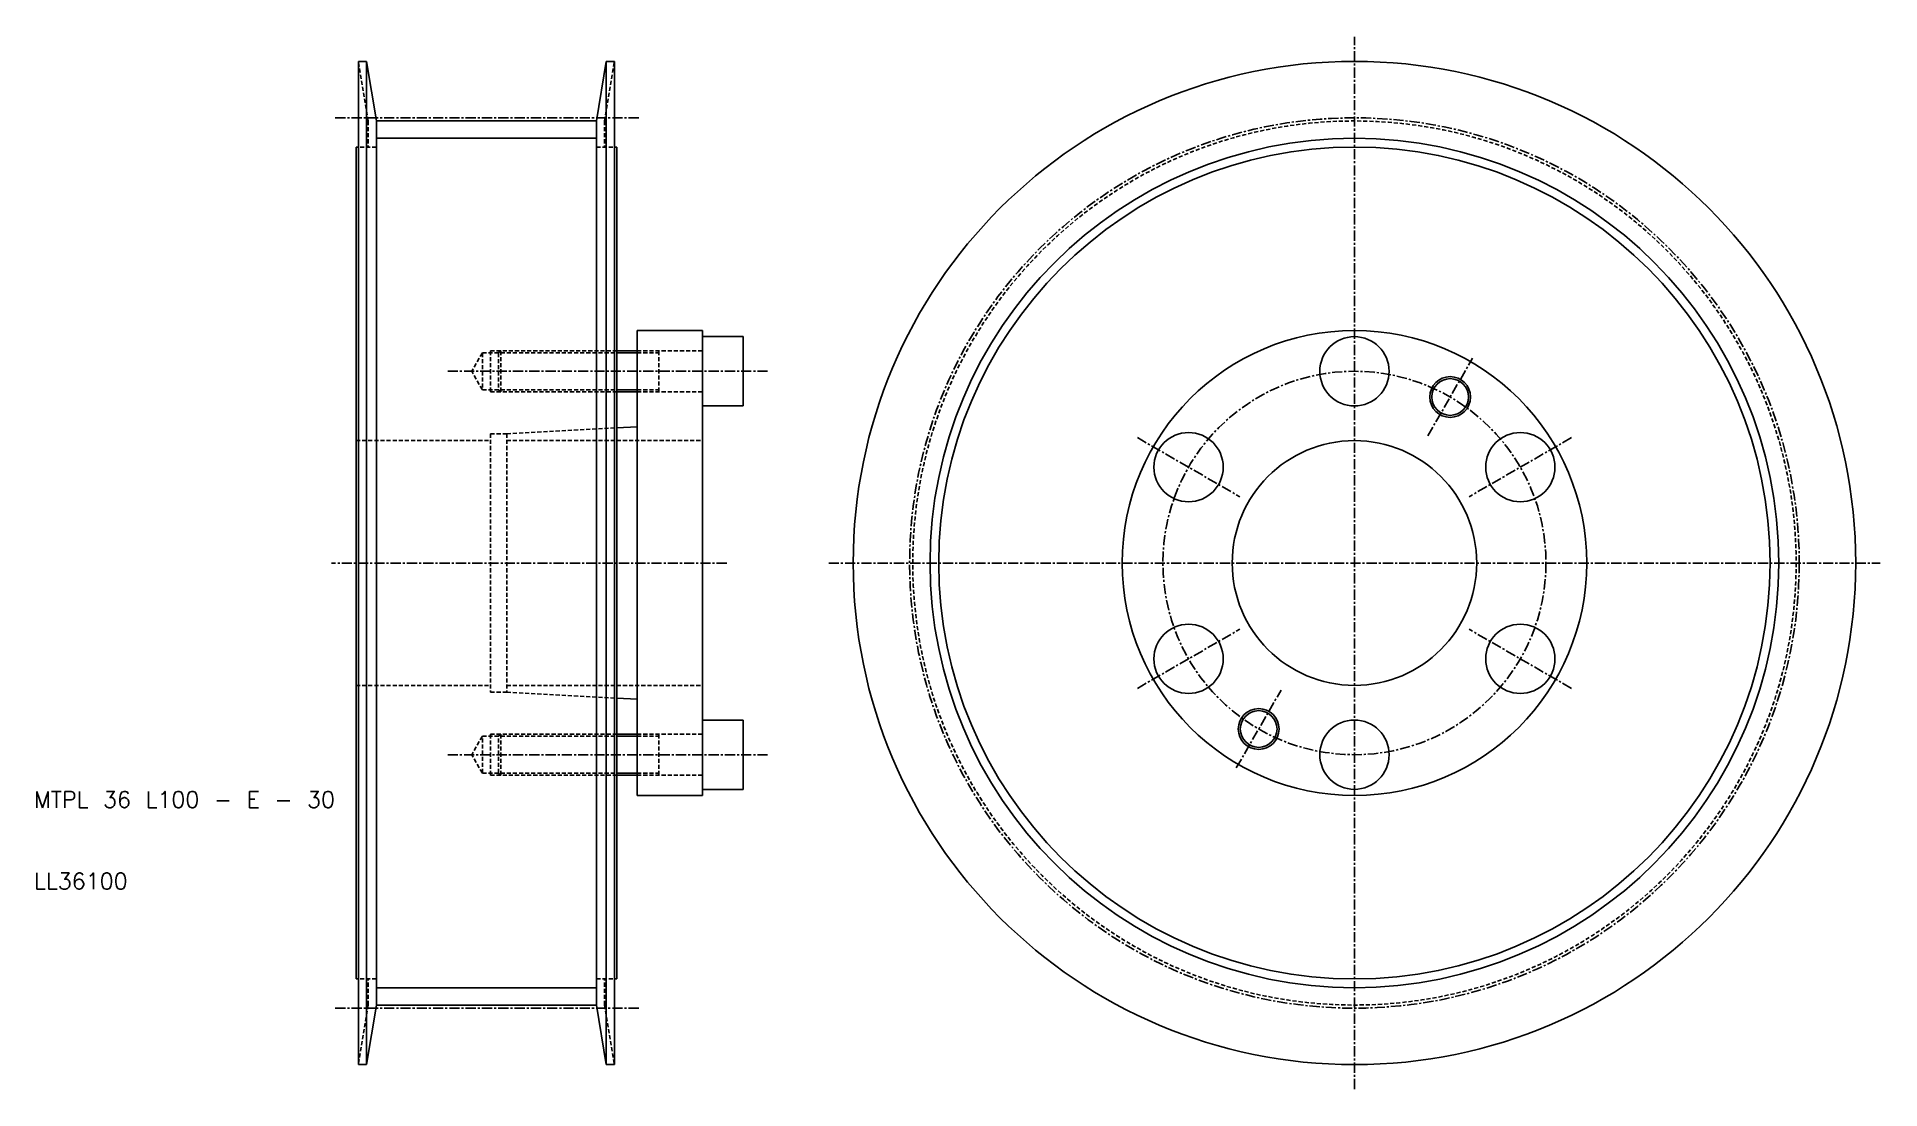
# Model space of a CAD drawing. Extents: x 10 to 236, y -14 to 114.
import ezdxf

# ---------------------------------------------------------------- set-up
doc = ezdxf.new("R2010")
doc.units = 0
doc.linetypes.add('CENTER', pattern=[2, 1.25, -0.25, 0.25, -0.25])
doc.linetypes.add('DASHED', pattern=[0.75, 0.5, -0.25])
doc.layers.get('0').update_dxf_attribs({"linetype": 'CONTINUOUS'})
doc.layers.add('CENTER', color=1, linetype='CENTER')
doc.styles.get("Standard").update_dxf_attribs({"font": 'txt.shx'})

msp = doc.modelspace()

# ---------------------------------------------------------------- linework, layer by layer
at = {"color": 3, "linetype": 'DASHED'}
for p, q in [((51, 104.195), (49.8, 111.5)), ((80, 104.195), (81.2, 111.5)), ((51, 104.195), (51, 101)), ((80, 104.195), (80, 101)), ((52, 101), (49.8, 101)), ((79, 101), (81.2, 101)), ((65, 75.75), (63.700962, 73.5)), ((65, 75.75), (81.5, 75.75)), ((65, 75.75), (65, 71.25)), ((81.5, 76), (66, 76)), ((66, 76), (66, 71)), ((67.25, 76), (67, 75.75)), ((67, 75.75), (67, 71.25)), ((67.25, 76), (67.25, 71)), ((92, 76), (84, 76)), ((84, 75.75), (86.666667, 75.75)), ((86.666667, 76), (86.666667, 71)), ((65, 71.25), (63.700962, 73.5)), ((65, 71.25), (81.5, 71.25)), ((81.5, 71), (66, 71)), ((67.25, 71), (67, 71.25)), ((84, 71.25), (86.666667, 71.25)), ((92, 71), (84, 71)), ((66, 65.85), (66, 34.15)), ((66, 65.85), (68, 65.85)), ((68, 65.85), (81.5, 66.567187)), ((68, 65.85), (68, 34.15)), ((49.5, 65), (66, 65)), ((68, 65), (92, 65)), ((49.5, 35), (66, 35)), ((66, 34.15), (68, 34.15)), ((68, 35), (92, 35)), ((68, 34.15), (81.5, 33.432812)), ((65, 28.75), (63.700962, 26.5)), ((65, 28.75), (81.5, 28.75)), ((65, 24.25), (65, 28.75)), ((81.5, 29), (66, 29)), ((66, 24), (66, 29)), ((67.25, 29), (67, 28.75)), ((67, 24.25), (67, 28.75)), ((67.25, 24), (67.25, 29)), ((92, 29), (84, 29)), ((84, 28.75), (86.666667, 28.75)), ((86.666667, 24), (86.666667, 29)), ((65, 24.25), (63.700962, 26.5)), ((65, 24.25), (81.5, 24.25)), ((81.5, 24), (66, 24)), ((67.25, 24), (67, 24.25)), ((84, 24.25), (86.666667, 24.25)), ((92, 24), (84, 24)), ((52, -1), (49.8, -1)), ((51, -4.195), (51, -1)), ((79, -1), (81.2, -1)), ((80, -4.195), (80, -1)), ((51, -4.195), (49.8, -11.5)), ((80, -4.195), (81.2, -11.5))]:
    msp.add_line(p, q, dxfattribs=at)
for p, q in [((49.8, 111.5), (49.8, -11.5)), ((50.8, 111.5), (49.8, 111.5)), ((50.8, 111.5), (50.8, -11.5)), ((52, 104.195), (50.8, 111.5)), ((79, 104.195), (80.2, 111.5)), ((80.2, 111.5), (80.2, -11.5)), ((80.2, 111.5), (81.2, 111.5)), ((81.2, 111.5), (81.2, -11.5)), ((79, 104.195), (52, 104.195)), ((52, 104.195), (52, -4.195)), ((79, 104.195), (79, -4.195)), ((49.5, 101), (49.5, -1)), ((49.8, 101), (49.5, 101)), ((81.2, 101), (81.5, 101)), ((81.5, 101), (81.5, -1)), ((49.8, -1), (49.5, -1)), ((81.2, -1), (81.5, -1)), ((52, -4.195), (50.8, -11.5)), ((79, -4.195), (52, -4.195)), ((79, -4.195), (80.2, -11.5)), ((50.8, -11.5), (49.8, -11.5)), ((80.2, -11.5), (81.2, -11.5))]:
    msp.add_line(p, q)
at = {"color": 3}
for p, q in [((79, 102.065), (52, 102.065)), ((79, -2.065), (52, -2.065))]:
    msp.add_line(p, q, dxfattribs=at)
at = {"color": 7, "linetype": 'CONTINUOUS'}
for p, q in [((84, 78.5), (84, 21.5)), ((84, 78.5), (92, 78.5)), ((92, 78.5), (92, 21.5)), ((92, 77.75), (97, 77.75)), ((97, 77.75), (97, 69.25)), ((84, 76), (81.5, 76)), ((84, 71), (81.5, 71)), ((92, 69.25), (97, 69.25)), ((92, 69.25), (97, 69.25)), ((84, 66.7), (81.5, 66.567187)), ((84, 33.3), (81.5, 33.432812)), ((92, 30.75), (97, 30.75)), ((92, 30.75), (97, 30.75)), ((97, 22.25), (97, 30.75)), ((84, 29), (81.5, 29)), ((84, 24), (81.5, 24)), ((84, 21.5), (92, 21.5)), ((92, 22.25), (97, 22.25))]:
    msp.add_line(p, q, dxfattribs=at)
at = {"color": 3, "linetype": 'CONTINUOUS'}
for p, q in [((84, 75.75), (81.5, 75.75)), ((84, 71.25), (81.5, 71.25)), ((84, 28.75), (81.5, 28.75)), ((84, 24.25), (81.5, 24.25))]:
    msp.add_line(p, q, dxfattribs=at)
for radius in [61.5, 51]:
    msp.add_circle((172, 50), radius)
at = {"color": 3, "linetype": 'DASHED'}
msp.add_circle((172, 50), 54.195, dxfattribs=at)
at = {"color": 3}
msp.add_circle((172, 50), 52.065, dxfattribs=at)
at = {"color": 7, "linetype": 'CONTINUOUS'}
for centre, radius in [((172, 50), 28.5), ((172, 50), 28.5), ((172, 73.5), 4.25), ((183.75, 70.351597), 2.25), ((151.648403, 61.75), 4.25), ((192.351597, 61.75), 4.25), ((172, 50), 15), ((151.648403, 38.25), 4.25), ((192.351597, 38.25), 4.25), ((160.25, 29.648403), 2.25), ((172, 26.5), 4.25)]:
    msp.add_circle(centre, radius, dxfattribs=at)
at = {"color": 3, "linetype": 'CONTINUOUS'}
for centre in [(183.75, 70.351597), (160.25, 29.648403)]:
    msp.add_circle(centre, 2.5, dxfattribs=at)
at = {"layer": 'CENTER', "color": 1, "linetype": 'CENTER'}
for p, q in [((172, -14.5), (172, 114.5)), ((84.2, 104.575), (46.8, 104.575)), ((181, 65.588457), (186.5, 75.114737)), ((100, 73.5), (60.700962, 73.5)), ((145.369719, 65.375), (157.927087, 58.125)), ((198.630281, 65.375), (186.072913, 58.125)), ((95, 50), (46.5, 50)), ((107.5, 50), (236.5, 50)), ((145.369719, 34.625), (157.927087, 41.875)), ((198.630281, 34.625), (186.072913, 41.875)), ((157.5, 24.885263), (163, 34.411543)), ((100, 26.5), (60.700962, 26.5)), ((84.2, -4.575), (46.8, -4.575))]:
    msp.add_line(p, q, dxfattribs=at)
for radius in [54.575, 23.5]:
    msp.add_circle((172, 50), radius, dxfattribs=at)

# ---------------------------------------------------------------- texts
for s, p in [('MTPL 36 L100 - E - 30', (10, 20)), ('LL36100', (10, 10))]:
    msp.add_text(s, height=2).set_placement(p)

doc.saveas('drawing.dxf')
